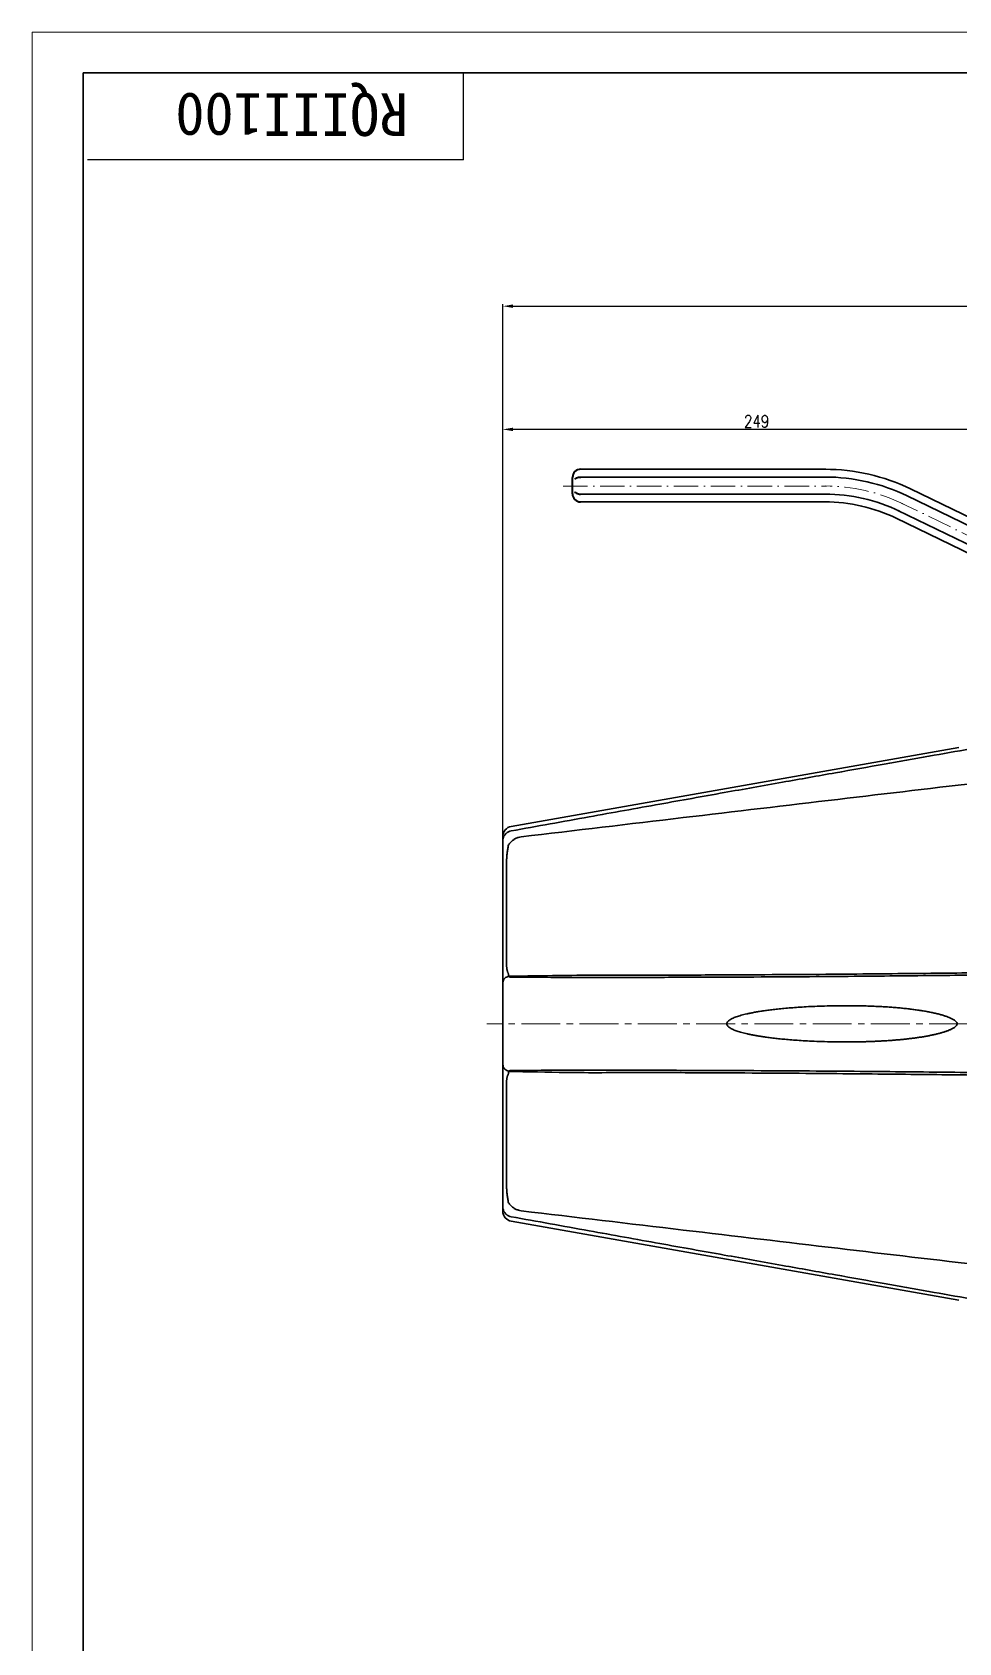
# Model space of a CAD drawing. Extents: x -12012 to 8795, y -497 to 32605.
# Drawn here: x -12012 to -11558, y 31815 to 32605 of the extents above; entities that cross this region are included whole.
import ezdxf

# ---------------------------------------------------------------- set-up
doc = ezdxf.new("R2010")
doc.units = 0
doc.header["$MEASUREMENT"] = 0
doc.linetypes.add('ACAD_ISO10W100', pattern=[18, 12, -3, 0, -3])
doc.linetypes.add('CENTER2', pattern=[28.575, 19.05, -3.175, 3.175, -3.175])
doc.layers.get('0').update_dxf_attribs({"linetype": 'CONTINUOUS', "lineweight": 35})
doc.layers.get('DEFPOINTS').update_dxf_attribs({"linetype": 'CONTINUOUS'})
for name, color, linetype, lineweight in [('1-中心线', 7, 'ACAD_ISO10W100', 9), ('1CEN', 4, 'CENTER2', 9), ('CU', 7, 'CONTINUOUS', 30), ('尺寸线', 3, 'CONTINUOUS', 15), ('粗实线', 7, 'CONTINUOUS', 40), ('细实线', 3, 'CONTINUOUS', 13)]:
    doc.layers.add(name, color=color, linetype=linetype, lineweight=lineweight)
doc.styles.get("Standard").update_dxf_attribs({"font": ''})
doc.styles.add('STYLE1', font='txt.shx', dxfattribs={"width": 0.8, "height": 3, "bigfont": 'hzdx.shx'})
doc.styles.get('Standard').set_extended_font_data('FangSong_GB2312')
doc.dimstyles.new('工程标注', dxfattribs={"dimtxt": 6, "dimasz": 5, "dimexe": 1, "dimexo": 0, "dimgap": 1, "dimtad": 1, "dimdec": 0, "dimdsep": 46, "dimtxsty": 'STYLE1', "dimcen": 1, "dimclrd": 256, "dimclrt": 256, "dimadec": 0, "dimazin": 2, "dimtfac": 1, "dimtdec": 0, "dimtmove": 0, "dimatfit": 3, "dimfxl": 0, "dimtolj": 1, "dimarcsym": 0})

# ---------------------------------------------------------------- blocks, each defined once
blk = doc.blocks.new('*D363')
at = {"layer": 'DEFPOINTS', "color": 0, "ltscale": 10, "transparency": 16777216}
for p in [(-10891.77, 32470.41), (-11781.42, 32210.31), (-10891.77, 32201.18)]:
    blk.add_point(p, dxfattribs=at)
at = {"layer": '尺寸线', "color": 0, "lineweight": -2, "ltscale": 10, "transparency": 16777216}
for p, q in [((-11781.42, 32210.31), (-11781.42, 32471.41)), ((-10891.77, 32201.18), (-10891.77, 32471.41))]:
    blk.add_line(p, q, dxfattribs=at)
at = {"layer": '尺寸线', "lineweight": -2, "ltscale": 10, "transparency": 16777216}
blk.add_line((-11776.42, 32470.41), (-10896.77, 32470.41), dxfattribs=at)
at = {"layer": '尺寸线', "ltscale": 10, "transparency": 16777216}
for points in [[(-11776.42, 32471.25), (-11776.42, 32469.58), (-11781.42, 32470.41)], [(-10896.77, 32471.25), (-10896.77, 32469.58), (-10891.77, 32470.41)]]:
    blk.add_solid(points, dxfattribs=at)
at = {"layer": '尺寸线', "ltscale": 10, "transparency": 16777216, "insert": (-11336.59, 32474.41), "char_height": 3, "attachment_point": 5, "style": 'STYLE1'}
blk.add_mtext('\\A1;{\\H2x;890}', dxfattribs=at)
blk = doc.blocks.new('*D364')
at = {"layer": 'DEFPOINTS', "color": 0, "ltscale": 10, "transparency": 16777216}
for p in [(-11781.42, 32409.98), (-11781.42, 32409.98), (-11532.42, 32409.98)]:
    blk.add_point(p, dxfattribs=at)
at = {"layer": '尺寸线', "color": 0, "lineweight": -2, "ltscale": 10, "transparency": 16777216}
for p, q in [((-11781.42, 32409.98), (-11781.42, 32410.98)), ((-11532.42, 32409.98), (-11532.42, 32410.98))]:
    blk.add_line(p, q, dxfattribs=at)
at = {"layer": '尺寸线', "lineweight": -2, "ltscale": 10, "transparency": 16777216}
blk.add_line((-11537.42, 32409.98), (-11776.42, 32409.98), dxfattribs=at)
at = {"layer": '尺寸线', "ltscale": 10, "transparency": 16777216}
for points in [[(-11776.42, 32410.82), (-11776.42, 32409.15), (-11781.42, 32409.98)], [(-11537.42, 32410.82), (-11537.42, 32409.15), (-11532.42, 32409.98)]]:
    blk.add_solid(points, dxfattribs=at)
at = {"layer": '尺寸线', "ltscale": 10, "transparency": 16777216, "insert": (-11656.92, 32413.98), "char_height": 3, "attachment_point": 5, "style": 'STYLE1'}
blk.add_mtext('\\A1;{\\H2x;249}', dxfattribs=at)

msp = doc.modelspace()

# ---------------------------------------------------------------- linework, layer by layer
for p, q in [((-11987.148, 32584.797), (-9654.148, 32584.797)), ((-11987.148, 32584.797), (-11987.148, 30942.797)), ((-11743.162, 32390.415), (-11623.019, 32390.415)), ((-11743.183, 32386.617), (-11623.371, 32386.616)), ((-11743.253, 32374.416), (-11623.371, 32374.416)), ((-11743.231, 32378.213), (-11622.701, 32378.213)), ((-11462.163, 32318.747), (-11583.16, 32377.385)), ((-11460.507, 32322.165), (-11581.503, 32380.805)), ((-11467.485, 32307.766), (-11588.481, 32366.407)), ((-11465.829, 32311.184), (-11587.725, 32370.26))]:
    msp.add_line(p, q)
at = {"color": 7, "linetype": 'Continuous'}
for p, q in [((-11777.289, 32215.239), (-11557.799, 32253.94)), ((-11781.421, 32026.516), (-11781.421, 32210.315)), ((-11778.59, 32142.877), (-11778.577, 32141.859)), ((-11778.577, 32094.972), (-11778.59, 32093.954)), ((-11777.289, 32021.592), (-11557.799, 31982.891))]:
    msp.add_line(p, q, dxfattribs=at)
for radius in [96, 92.2, 83.8, 80]:
    msp.add_arc((-11623.371, 32294.416), radius, 64.143076, 90)
for centre, start, end in [((-11776.421, 32210.315), 100, 180), ((-11776.421, 32026.516), 180, 260)]:
    msp.add_arc(centre, 5, start, end, dxfattribs=at)
for points, start_tangent, end_tangent in [([(-11777.289, 32213.017), (-11739.069, 32219.937), (-11704.343, 32226.183), (-11672.841, 32231.822), (-11644.236, 32236.924), (-11618.192, 32241.556), (-11594.374, 32245.782), (-11572.447, 32249.666), (-11552.073, 32253.27), (-11532.421, 32256.653)], (0.983871, 0.1788795), (0.9847741, 0.1738387)), ([(-11544.421, 32237.1), (-11617.036, 32228.521), (-11692.904, 32219.549), (-11772.327, 32210.148)], (-0.9930993, -0.1172768), (-0.9930635, -0.1175794)), ([(-11781.421, 32207.974), (-11781.223, 32209.409)], (0.0000021, 1), (0.2717346, 0.9623722)), ([(-11781.223, 32209.409), (-11780.65, 32210.716), (-11779.749, 32211.804), (-11778.596, 32212.59), (-11777.289, 32213.017)], (0.2717346, 0.9623722), (0.9849435, 0.1728763)), ([(-11772.327, 32210.148), (-11773.742, 32209.849), (-11775.083, 32209.304), (-11776.349, 32208.515), (-11777.526, 32207.473), (-11778.59, 32206.171)], (-0.9931187, -0.117112), (-0.5710194, -0.8209366)), ([(-11779.546, 32197.163), (-11779.544, 32197.614), (-11779.538, 32198.104), (-11779.525, 32198.639), (-11779.504, 32199.226), (-11779.471, 32199.87), (-11779.423, 32200.576), (-11779.356, 32201.35), (-11779.264, 32202.195), (-11779.141, 32203.116), (-11778.985, 32204.105), (-11778.797, 32205.135), (-11778.59, 32206.171)], (0.0000208, 1), (0.2018643, 0.9794135)), ([(-11779.546, 32197.163), (-11779.546, 32188.911), (-11779.546, 32180.988), (-11779.546, 32173.573), (-11779.546, 32166.436), (-11779.546, 32159.412), (-11779.546, 32152.879), (-11779.546, 32147.424)], (-0.0000012, -1), (0.0000024, -1)), ([(-11779.546, 32147.424), (-11779.544, 32147.166), (-11779.538, 32146.894), (-11779.525, 32146.604), (-11779.505, 32146.292), (-11779.475, 32145.954), (-11779.43, 32145.588), (-11779.367, 32145.191), (-11779.28, 32144.764), (-11779.163, 32144.308), (-11779.01, 32143.829), (-11778.818, 32143.345), (-11778.59, 32142.877)], (0.0000372, -1), (0.4759237, -0.8794866)), ([(-11778.447, 32141.614), (-11779.546, 32141.358), (-11780.466, 32140.734), (-11781.077, 32139.832), (-11781.291, 32138.78)], (-0.9987918, -0.0491422), (0.0000022, -1)), ([(-11778.577, 32141.859), (-11740.392, 32142.282), (-11705.7, 32142.306), (-11674.243, 32142.404), (-11645.686, 32142.553), (-11619.692, 32142.736), (-11595.923, 32142.941), (-11574.043, 32143.159), (-11553.714, 32143.388), (-11534.589, 32143.623)], (0.9999926, -0.0038511), (0.9999174, 0.0128538)), ([(-11778.577, 32141.859), (-11778.495, 32141.664), (-11778.263, 32141.5), (-11777.9, 32141.376), (-11777.437, 32141.3), (-11776.915, 32141.273)], (0.0137278, -0.9999058), (0.9999932, -0.0036887)), ([(-11776.915, 32141.273), (-11738.724, 32141.187), (-11704.032, 32141.211), (-11672.575, 32141.309), (-11644.018, 32141.458), (-11618.024, 32141.641), (-11594.255, 32141.846), (-11572.375, 32142.064), (-11552.046, 32142.292), (-11532.921, 32142.528)], (0.9999926, -0.0038511), (0.9999174, 0.0128538)), ([(-11671.543, 32118.416), (-11671.406, 32119.015), (-11671.018, 32119.587), (-11670.433, 32120.116), (-11669.718, 32120.589), (-11668.897, 32121.025), (-11667.964, 32121.438), (-11666.922, 32121.836), (-11665.782, 32122.217), (-11664.555, 32122.581), (-11663.23, 32122.934), (-11661.786, 32123.28), (-11660.203, 32123.624), (-11658.459, 32123.967), (-11656.532, 32124.311), (-11654.401, 32124.654), (-11652.048, 32124.994), (-11649.46, 32125.33), (-11646.62, 32125.656), (-11643.514, 32125.97), (-11640.137, 32126.266), (-11636.493, 32126.538), (-11632.569, 32126.78), (-11628.315, 32126.988), (-11623.673, 32127.153), (-11618.603, 32127.264), (-11613.154, 32127.304), (-11607.544, 32127.259), (-11603.978, 32127.184)], (-0.0011604, 0.9999993), (0.999658, -0.0261499)), ([(-11603.953, 32127.184), (-11603.169, 32127.162), (-11601.586, 32127.113), (-11600.041, 32127.056), (-11598.527, 32126.992), (-11597.037, 32126.922), (-11595.569, 32126.844), (-11594.122, 32126.76), (-11592.699, 32126.669), (-11591.299, 32126.572), (-11589.923, 32126.468), (-11588.571, 32126.358), (-11587.245, 32126.242), (-11585.944, 32126.12), (-11584.667, 32125.992), (-11583.414, 32125.858), (-11582.182, 32125.718), (-11580.971, 32125.572), (-11579.779, 32125.42), (-11578.605, 32125.26), (-11577.448, 32125.094), (-11576.307, 32124.92), (-11575.181, 32124.738), (-11574.073, 32124.548), (-11572.984, 32124.35), (-11571.918, 32124.145), (-11570.875, 32123.932), (-11569.859, 32123.711), (-11568.872, 32123.482), (-11567.917, 32123.247), (-11566.995, 32123.004), (-11566.11, 32122.755), (-11565.264, 32122.5), (-11564.454, 32122.237), (-11563.679, 32121.966), (-11562.933, 32121.683), (-11562.216, 32121.385), (-11561.526, 32121.069), (-11560.865, 32120.73), (-11560.243, 32120.365), (-11559.665, 32119.965), (-11559.154, 32119.522), (-11558.757, 32119.034), (-11558.554, 32118.491), (-11558.551, 32118.415)], (0.9996583, -0.0261396), (-0.014683, -0.9998922)), ([(-11603.96, 32109.648), (-11607.107, 32109.58), (-11612.368, 32109.529), (-11617.94, 32109.559), (-11623.58, 32109.676), (-11628.697, 32109.861), (-11633.148, 32110.085), (-11637.062, 32110.333), (-11640.599, 32110.604), (-11643.866, 32110.895), (-11646.86, 32111.202), (-11649.565, 32111.515), (-11652.009, 32111.832), (-11654.236, 32112.153), (-11656.274, 32112.478), (-11658.141, 32112.806), (-11659.849, 32113.136), (-11661.412, 32113.468), (-11662.842, 32113.802), (-11664.149, 32114.139), (-11665.345, 32114.481), (-11666.443, 32114.83), (-11667.451, 32115.191), (-11668.373, 32115.567), (-11669.206, 32115.962), (-11669.943, 32116.379), (-11670.573, 32116.826), (-11671.075, 32117.31), (-11671.414, 32117.836), (-11671.543, 32118.416)], (-0.9996567, -0.0262013), (0.0047408, 0.9999888)), ([(-11558.55, 32118.415), (-11558.69, 32117.915), (-11559.022, 32117.449), (-11559.454, 32117.036), (-11559.921, 32116.679), (-11560.405, 32116.365), (-11560.908, 32116.078), (-11561.443, 32115.802), (-11562.012, 32115.536), (-11562.6, 32115.283), (-11563.208, 32115.041), (-11563.837, 32114.808), (-11564.489, 32114.582), (-11565.165, 32114.362), (-11565.869, 32114.147), (-11566.601, 32113.935), (-11567.36, 32113.729), (-11568.145, 32113.526), (-11568.952, 32113.329), (-11569.781, 32113.138), (-11570.631, 32112.951), (-11571.499, 32112.77), (-11572.385, 32112.594), (-11573.288, 32112.424), (-11574.205, 32112.259), (-11575.136, 32112.1), (-11576.079, 32111.947), (-11577.034, 32111.799), (-11578, 32111.656), (-11578.977, 32111.519), (-11579.966, 32111.387), (-11580.969, 32111.259), (-11581.985, 32111.136), (-11583.016, 32111.017), (-11584.062, 32110.902), (-11585.123, 32110.792), (-11586.202, 32110.686), (-11587.297, 32110.584), (-11588.411, 32110.487), (-11589.542, 32110.393), (-11590.691, 32110.304), (-11591.857, 32110.219), (-11593.039, 32110.139), (-11594.238, 32110.064), (-11595.453, 32109.993), (-11596.684, 32109.927), (-11597.93, 32109.866), (-11599.192, 32109.81), (-11600.472, 32109.758), (-11601.777, 32109.712), (-11603.109, 32109.67), (-11603.935, 32109.648)], (-0.000592, -0.9999998), (-0.9996566, -0.026205)), ([(-11778.374, 32095.271), (-11779.473, 32095.528), (-11780.394, 32096.151), (-11781.004, 32097.054), (-11781.218, 32098.106)], (-0.998793, 0.0491186), (0.0000836, 1)), ([(-11778.59, 32093.954), (-11778.819, 32093.484), (-11779.012, 32092.996), (-11779.166, 32092.513), (-11779.283, 32092.055), (-11779.369, 32091.629), (-11779.431, 32091.234), (-11779.475, 32090.871), (-11779.506, 32090.536), (-11779.525, 32090.227), (-11779.538, 32089.939), (-11779.544, 32089.667), (-11779.546, 32089.407)], (-0.4759063, -0.879496), (-0.0000383, -1)), ([(-11779.546, 32089.407), (-11779.546, 32083.947), (-11779.546, 32077.401), (-11779.546, 32070.388), (-11779.546, 32063.261), (-11779.546, 32055.855), (-11779.546, 32047.946), (-11779.546, 32039.667)], (-0.0000019, -1), (0.0000013, -1)), ([(-11776.915, 32095.558), (-11777.437, 32095.531), (-11777.9, 32095.455), (-11778.263, 32095.331), (-11778.495, 32095.167), (-11778.577, 32094.972)], (-0.9999932, -0.0036885), (-0.0137311, -0.9999057)), ([(-11544.42, 32093.195), (-11563.545, 32093.431), (-11583.874, 32093.659), (-11605.754, 32093.877), (-11629.523, 32094.082), (-11655.517, 32094.265), (-11684.074, 32094.414), (-11715.531, 32094.512), (-11750.224, 32094.536), (-11778.577, 32094.972)], (-0.9999174, 0.0128538), (-0.9999926, -0.0038511)), ([(-11532.921, 32094.303), (-11552.046, 32094.538), (-11572.375, 32094.767), (-11594.255, 32094.985), (-11618.024, 32095.19), (-11644.018, 32095.373), (-11672.575, 32095.522), (-11704.032, 32095.62), (-11738.724, 32095.644), (-11776.915, 32095.558)], (-0.9999174, 0.0128538), (-0.9999926, -0.0038511)), ([(-11779.546, 32039.667), (-11779.544, 32039.217), (-11779.538, 32038.727), (-11779.525, 32038.192), (-11779.504, 32037.605), (-11779.471, 32036.961), (-11779.423, 32036.255), (-11779.356, 32035.481), (-11779.264, 32034.636), (-11779.141, 32033.715), (-11778.985, 32032.726), (-11778.797, 32031.696), (-11778.59, 32030.659)], (0.0000208, -1), (0.2018643, -0.9794135)), ([(-11781.421, 32028.857), (-11781.223, 32027.422)], (0.0000021, -1), (0.2717346, -0.9623722)), ([(-11781.223, 32027.422), (-11780.65, 32026.115), (-11779.749, 32025.027), (-11778.596, 32024.241), (-11777.289, 32023.814)], (0.2717346, -0.9623722), (0.9849435, -0.1728763)), ([(-11772.327, 32026.683), (-11773.742, 32026.982), (-11775.083, 32027.527), (-11776.349, 32028.316), (-11777.526, 32029.358), (-11778.59, 32030.66)], (-0.9931187, 0.117112), (-0.5710194, 0.8209366)), ([(-11544.421, 31999.731), (-11617.036, 32008.31), (-11692.904, 32017.282), (-11772.327, 32026.683)], (-0.9930993, 0.1172768), (-0.9930635, 0.1175794)), ([(-11777.289, 32023.814), (-11739.069, 32016.894), (-11704.343, 32010.648), (-11672.841, 32005.009), (-11644.236, 31999.907), (-11618.192, 31995.275), (-11594.374, 31991.048), (-11572.447, 31987.164), (-11552.073, 31983.561), (-11532.421, 31980.178)], (0.983871, -0.1788795), (0.9847741, -0.1738387)), ([(-11557.799, 31982.891), (-11557.737, 31982.879)], (0.9824406, -0.1865757), (0.982444, -0.1865577))]:
    msp.add_spline(points, degree=3, dxfattribs=dict(at, start_tangent=start_tangent, end_tangent=end_tangent))
at = {"layer": '1-中心线', "color": 1}
for p, q in [((-11751.812, 32382.213), (-11622.701, 32382.213)), ((-11464.085, 32314.783), (-11585.98, 32373.859))]:
    msp.add_line(p, q, dxfattribs=at)
msp.add_arc((-11623.371, 32294.416), 87.8, 64.143076, 90, dxfattribs=at)
at = {"layer": '1CEN', "color": 1}
msp.add_line((-10867.421, 32118.415), (-11789.24, 32118.415), dxfattribs=at)
at = {"layer": 'CU'}
for q in [(-11800.624, 32584.797), (-11984.96, 32542.142)]:
    msp.add_line((-11800.624, 32542.142), q, dxfattribs=at)
at = {"layer": '粗实线', "color": 7, "linetype": 'Continuous'}
msp.add_line((-11747.23, 32378.438), (-11747.185, 32386.438), dxfattribs=at)
msp.add_line((-11747.23, 32378.438), (-11747.185, 32386.438), dxfattribs=at)
for centre, start, end in [((-11743.185, 32386.415), 89.673936, 179.673936), ((-11743.23, 32378.416), 179.673936, 269.673936)]:
    msp.add_arc(centre, 4, start, end, dxfattribs=at)
for points, knots in [([(-11746.069, 32385.552), (-11746.052, 32385.568), (-11745.784, 32385.806), (-11745.194, 32386.198), (-11744.222, 32386.544), (-11743.53, 32386.62), (-11743.184, 32386.618)], [0.9215463, 0.9215463, 0.9215463, 0.9215463, 0.9568306, 1.4580174, 1.97169, 2.4910594, 2.4910594, 2.4910594, 2.4910594]), ([(-11746.104, 32379.311), (-11746.087, 32379.295), (-11745.822, 32379.054), (-11745.237, 32378.656), (-11744.269, 32378.298), (-11743.578, 32378.215), (-11743.231, 32378.213)], [0.9215466, 0.9215466, 0.9215466, 0.9215466, 0.9568312, 1.4580174, 1.9716908, 2.4910596, 2.4910596, 2.4910596, 2.4910596])]:
    msp.add_open_spline(points, degree=3, knots=knots, dxfattribs=at)
at = {"layer": '细实线', "color": 3}
for p, q in [((-12012.148, 30922.797), (-12012.148, 32604.797)), ((-12012.148, 32604.797), (-9634.148, 32604.797)), ((-12012.148, 32604.797), (-9634.148, 32604.797))]:
    msp.add_line(p, q, dxfattribs=at)

# ---------------------------------------------------------------- texts
at = {"color": 7}
msp.add_text('RQIII100', height=21, rotation=180, dxfattribs=at).set_placement((-11827.672, 32574.895))

# ---------------------------------------------------------------- dimensions: what is measured, and where the dimension line sits
at = {"layer": '尺寸线', "ltscale": 10}
for base, p1, p2, picture, middle in [((-10891.767, 32470.412), (-11781.421, 32210.315), (-10891.767, 32201.178), '*D363', (-11336.594, 32474.412)), ((-11781.421, 32409.982), (-11532.421, 32409.982), (-11781.421, 32409.982), '*D364', (-11656.921, 32413.982))]:
    dim = msp.add_linear_dim(base=base, p1=p1, p2=p2, text='{\\H2x;<>}', dimstyle='工程标注', dxfattribs=at)
    dim.commit()
    dim.dimension.update_dxf_attribs({"geometry": picture, "text_midpoint": middle})

doc.saveas('drawing.dxf')
